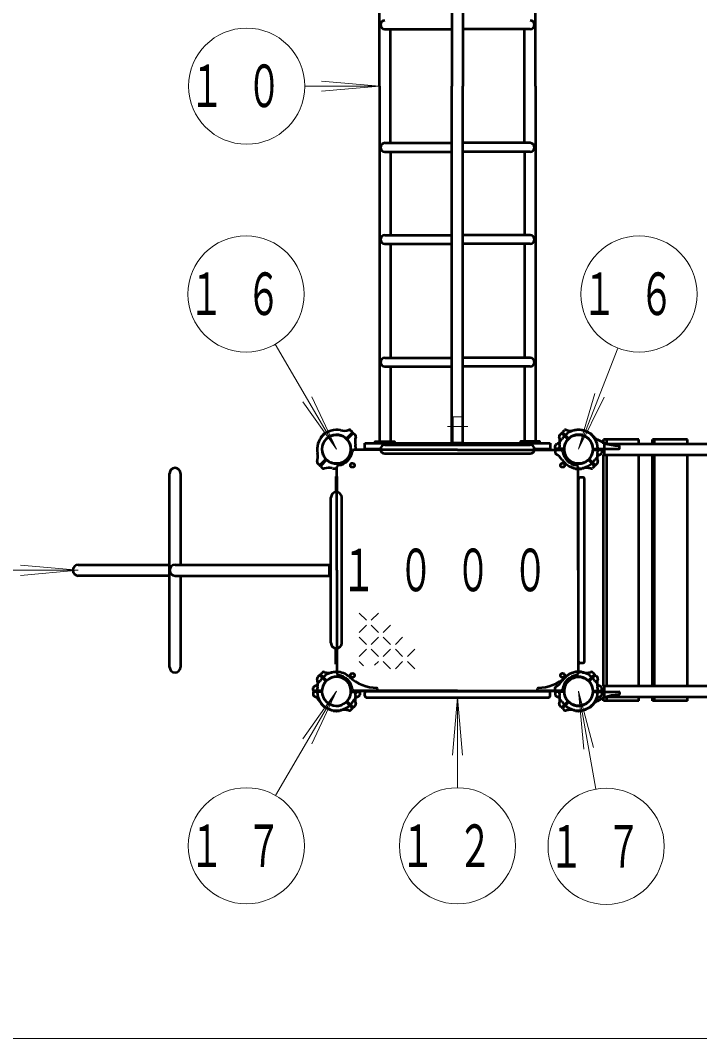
# Model space of a CAD drawing. Units: millimetres on the paper, scale 1:60. Extents: x -385 to 0, y -594 to 267.
# Drawn here: x -268 to -233, y 112 to 164.6 of the extents above; entities that cross this region are included whole.
import ezdxf

# ---------------------------------------------------------------- set-up
doc = ezdxf.new("R2010")
doc.units = ezdxf.units.MM
doc.linetypes.add('USER1', pattern=[4.5, 2.5, -2])
doc.linetypes.add('USER2', pattern=[6, 3, -1, 1, -1])
doc.layers.add('LY_1', color=140, linetype='Continuous', lineweight=50)
doc.styles.add('ＭＳ ゴシック', font='')
doc.styles.get('ＭＳ ゴシック').set_extended_font_data('MS Gothic')

msp = doc.modelspace()

# ---------------------------------------------------------------- linework, layer by layer
at = {"layer": 'LY_1'}
for p, q in [((-249.51, 161.182), (-249.51, 179.54)), ((-245.76, 179.599), (-245.76, 161.182)), ((-245.193, 179.599), (-245.193, 161.182)), ((-241.443, 161.182), (-241.443, 179.54)), ((-249.226, 164.127), (-245.76, 164.127)), ((-248.943, 158.247), (-248.943, 164.127)), ((-241.726, 164.127), (-245.193, 164.127)), ((-242.01, 158.247), (-242.01, 164.127)), ((-249.51, 161.182), (-249.51, 142.824)), ((-245.76, 142.765), (-245.76, 161.182)), ((-245.193, 142.765), (-245.193, 161.182)), ((-241.443, 161.182), (-241.443, 142.824)), ((-249.226, 158.247), (-245.76, 158.247)), ((-249.226, 157.793), (-245.76, 157.793)), ((-248.943, 157.793), (-248.943, 153.492)), ((-241.726, 158.247), (-245.193, 158.247)), ((-241.726, 157.793), (-245.193, 157.793)), ((-242.01, 157.793), (-242.01, 153.492)), ((-249.226, 153.492), (-245.76, 153.492)), ((-249.226, 153.039), (-245.76, 153.039)), ((-248.943, 153.039), (-248.943, 147.159)), ((-241.726, 153.492), (-245.193, 153.492)), ((-241.726, 153.039), (-245.193, 153.039)), ((-242.01, 153.039), (-242.01, 147.159)), ((-249.226, 147.159), (-245.76, 147.159)), ((-241.726, 147.159), (-245.193, 147.159)), ((-249.226, 146.705), (-245.76, 146.705)), ((-248.943, 146.705), (-248.943, 142.824)), ((-241.726, 146.705), (-245.193, 146.705)), ((-242.01, 146.705), (-242.01, 142.824)), ((-242.01, 144.099), (-242.01, 142.824)), ((-241.443, 144.099), (-241.443, 142.824)), ((-252.306, 143.247), (-252.307, 143.249)), ((-251.192, 143.002), (-250.914, 143.28)), ((-251.156, 142.967), (-250.879, 143.244)), ((-250.915, 143.328), (-251.011, 143.417)), ((-250.831, 143.243), (-250.741, 143.147)), ((-240.122, 143.243), (-240.211, 143.147)), ((-239.796, 142.967), (-240.074, 143.244)), ((-239.761, 143.002), (-240.039, 143.28)), ((-240.038, 143.328), (-239.942, 143.417)), ((-238.647, 143.247), (-238.645, 143.249)), ((-252.541, 143.011), (-252.543, 143.013)), ((-250.268, 142.749), (-240.685, 142.749)), ((-250.268, 142.432), (-250.268, 142.749)), ((-248.943, 142.765), (-249.51, 142.765)), ((-249.226, 142.659), (-241.726, 142.659)), ((-245.76, 142.765), (-245.193, 142.765)), ((-240.685, 142.749), (-240.685, 142.432)), ((-240.433, 142.491), (-240.429, 142.613)), ((-238.411, 143.011), (-238.409, 143.013)), ((-236.11, 142.932), (-237.928, 142.932)), ((-237.928, 142.715), (-237.928, 142.932)), ((-237.887, 142.715), (-226.726, 142.715)), ((-237.887, 142.149), (-237.887, 142.715)), ((-237.771, 142.715), (-237.771, 142.932)), ((-237.102, 142.492), (-237.107, 142.579)), ((-236.11, 142.715), (-236.11, 142.932)), ((-233.595, 142.932), (-235.414, 142.932)), ((-235.414, 142.715), (-235.414, 142.932)), ((-235.295, 142.715), (-235.295, 142.932)), ((-233.595, 142.715), (-233.595, 142.932)), ((-245.476, 142.407), (-250.816, 142.407)), ((-249.453, 142.432), (-250.268, 142.432)), ((-249.226, 142.205), (-241.726, 142.205)), ((-245.476, 142.407), (-240.136, 142.407)), ((-240.685, 142.432), (-241.5, 142.432)), ((-240.433, 142.372), (-240.429, 142.241)), ((-240.007, 142.457), (-240.4, 142.457)), ((-240.007, 142.407), (-240.4, 142.407)), ((-238.445, 142.457), (-237.135, 142.457)), ((-238.445, 142.407), (-238.052, 142.407)), ((-238.019, 142.372), (-238.023, 142.251)), ((-237.928, 130.215), (-237.928, 142.149)), ((-237.887, 142.149), (-226.726, 142.149)), ((-237.771, 130.215), (-237.771, 142.149)), ((-236.11, 130.215), (-236.11, 142.149)), ((-235.414, 130.215), (-235.414, 142.149)), ((-235.295, 130.215), (-235.295, 142.149)), ((-233.595, 130.215), (-233.595, 142.149)), ((-252.622, 141.62), (-252.705, 141.709)), ((-252.296, 141.897), (-252.574, 141.62)), ((-252.261, 141.862), (-252.539, 141.584)), ((-252.538, 141.536), (-252.449, 141.454)), ((-251.701, 136.182), (-251.701, 141.522)), ((-239.251, 136.182), (-239.251, 141.522)), ((-238.692, 141.862), (-238.414, 141.584)), ((-238.656, 141.897), (-238.379, 141.62)), ((-238.415, 141.536), (-238.503, 141.454)), ((-238.331, 141.62), (-238.248, 141.709)), ((-260.343, 136.182), (-260.343, 141.182)), ((-259.776, 141.182), (-259.776, 136.465)), ((-251.753, 141.022), (-251.7, 141.022)), ((-251.753, 141.022), (-251.753, 140.214)), ((-251.7, 141.022), (-251.7, 140.214)), ((-239.393, 141.446), (-239.393, 141.443)), ((-238.993, 140.974), (-239.143, 140.974)), ((-239.06, 141.446), (-239.06, 141.443)), ((-239.226, 131.474), (-239.226, 140.89)), ((-238.91, 131.474), (-238.91, 140.89)), ((-252.01, 132.432), (-252.01, 139.932)), ((-251.443, 132.432), (-251.443, 139.932)), ((-265.06, 136.465), (-260.343, 136.465)), ((-260.06, 136.465), (-252.093, 136.465)), ((-252.093, 135.899), (-252.093, 136.465)), ((-252.093, 136.409), (-252.01, 136.409)), ((-260.343, 135.899), (-265.06, 135.899)), ((-260.343, 131.182), (-260.343, 136.182)), ((-260.06, 135.899), (-252.093, 135.899)), ((-259.776, 135.899), (-259.776, 131.182)), ((-252.093, 135.955), (-252.01, 135.955)), ((-251.701, 136.182), (-251.701, 130.842)), ((-239.251, 136.182), (-239.251, 130.842)), ((-251.753, 131.342), (-251.753, 132.15)), ((-251.7, 131.342), (-251.7, 132.15)), ((-251.753, 131.342), (-251.7, 131.342)), ((-238.993, 131.39), (-239.143, 131.39)), ((-252.622, 130.743), (-252.705, 130.655)), ((-252.296, 130.467), (-252.574, 130.744)), ((-252.261, 130.502), (-252.539, 130.78)), ((-252.538, 130.828), (-252.449, 130.91)), ((-239.393, 130.918), (-239.393, 130.921)), ((-239.06, 130.918), (-239.06, 130.921)), ((-238.692, 130.502), (-238.414, 130.78)), ((-238.656, 130.467), (-238.379, 130.744)), ((-238.415, 130.828), (-238.503, 130.91)), ((-238.331, 130.743), (-238.248, 130.655)), ((-252.933, 129.991), (-252.929, 130.113)), ((-252.507, 129.957), (-252.9, 129.957)), ((-252.507, 129.907), (-252.9, 129.907)), ((-250.945, 129.957), (-249.635, 129.957)), ((-250.945, 129.907), (-250.552, 129.907)), ((-245.476, 129.957), (-250.816, 129.957)), ((-250.185, 129.932), (-240.768, 129.932)), ((-249.602, 129.992), (-249.607, 130.079)), ((-245.476, 129.957), (-240.136, 129.957)), ((-241.35, 129.992), (-241.346, 130.079)), ((-240.007, 129.957), (-241.317, 129.957)), ((-240.433, 129.991), (-240.429, 130.122)), ((-240.007, 129.957), (-240.4, 129.957)), ((-240.007, 129.907), (-240.4, 129.907)), ((-240.007, 129.907), (-240.4, 129.907)), ((-238.445, 129.957), (-238.052, 129.957)), ((-238.445, 129.957), (-238.052, 129.957)), ((-238.445, 129.907), (-238.052, 129.907)), ((-238.445, 129.907), (-237.135, 129.907)), ((-238.019, 129.991), (-238.023, 130.113)), ((-238.019, 129.991), (-238.023, 130.113)), ((-237.887, 130.215), (-226.726, 130.215)), ((-237.887, 129.649), (-237.887, 130.215)), ((-252.933, 129.872), (-252.929, 129.741)), ((-251.192, 129.362), (-250.914, 129.084)), ((-251.156, 129.397), (-250.879, 129.12)), ((-250.519, 129.872), (-250.523, 129.751)), ((-250.268, 129.699), (-250.268, 129.849)), ((-250.185, 129.615), (-240.768, 129.615)), ((-240.685, 129.699), (-240.685, 129.849)), ((-240.433, 129.872), (-240.429, 129.751)), ((-240.433, 129.872), (-240.429, 129.751)), ((-239.796, 129.397), (-240.074, 129.12)), ((-239.761, 129.362), (-240.039, 129.084)), ((-238.019, 129.872), (-238.024, 129.741)), ((-237.928, 129.432), (-237.928, 129.649)), ((-236.11, 129.432), (-237.928, 129.432)), ((-237.887, 129.649), (-226.726, 129.649)), ((-237.771, 129.432), (-237.771, 129.649)), ((-237.102, 129.872), (-237.107, 129.784)), ((-236.11, 129.432), (-236.11, 129.649)), ((-235.414, 129.432), (-235.414, 129.649)), ((-233.595, 129.432), (-235.414, 129.432)), ((-235.295, 129.432), (-235.295, 129.649)), ((-233.595, 129.432), (-233.595, 129.649)), ((-252.541, 129.353), (-252.543, 129.351)), ((-252.306, 129.117), (-252.307, 129.115)), ((-251.893, 128.946), (-251.893, 128.943)), ((-251.56, 128.946), (-251.56, 128.943)), ((-250.915, 129.036), (-251.011, 128.947)), ((-250.831, 129.12), (-250.741, 129.216)), ((-240.122, 129.12), (-240.211, 129.216)), ((-240.038, 129.036), (-239.942, 128.947)), ((-239.393, 128.946), (-239.393, 128.943)), ((-239.06, 128.946), (-239.06, 128.943)), ((-238.647, 129.117), (-238.645, 129.115)), ((-238.411, 129.353), (-238.409, 129.351))]:
    msp.add_line(p, q, dxfattribs=at)
at = {"layer": 'LY_1', "color": 7, "lineweight": 13}
for p, q in [((-249.51, 161.182), (-252.498, 161.443)), ((-253.362, 161.182), (-249.51, 161.182)), ((-249.51, 161.182), (-252.498, 160.92)), ((-254.885, 147.854), (-251.726, 142.432)), ((-237.191, 147.65), (-239.226, 142.432)), ((-251.726, 142.432), (-253.005, 145.146)), ((-239.226, 142.432), (-238.384, 145.311)), ((-251.726, 142.432), (-253.457, 144.882)), ((-239.226, 142.432), (-237.897, 145.121)), ((-265.06, 136.182), (-268.048, 136.443)), ((-270.79, 136.182), (-265.06, 136.182)), ((-265.06, 136.182), (-268.048, 135.92)), ((-250.183, 133.6), (-250.558, 133.975)), ((-249.558, 133.975), (-249.933, 133.6)), ((-250.183, 133.35), (-250.558, 132.975)), ((-249.558, 132.975), (-249.933, 133.35)), ((-248.933, 133.35), (-249.308, 132.975)), ((-250.183, 132.35), (-250.558, 132.725)), ((-249.558, 132.725), (-249.933, 132.35)), ((-248.933, 132.35), (-249.308, 132.725)), ((-248.308, 132.725), (-248.683, 132.35)), ((-250.183, 132.1), (-250.558, 131.725)), ((-249.558, 131.725), (-249.933, 132.1)), ((-248.933, 132.1), (-249.308, 131.725)), ((-248.308, 131.725), (-248.683, 132.1)), ((-247.683, 132.1), (-248.058, 131.725)), ((-250.335, 131.253), (-250.558, 131.475)), ((-249.558, 131.475), (-249.757, 131.276)), ((-248.933, 131.1), (-249.308, 131.475)), ((-248.308, 131.475), (-248.683, 131.1)), ((-247.683, 131.1), (-248.058, 131.475)), ((-254.866, 124.546), (-251.726, 129.932)), ((-251.726, 129.932), (-253.457, 127.482)), ((-251.726, 129.932), (-253.005, 127.218)), ((-239.226, 129.932), (-238.445, 127.035)), ((-239.226, 129.932), (-238.96, 126.944)), ((-238.327, 124.881), (-239.226, 129.932)), ((-245.476, 129.615), (-245.738, 126.627)), ((-245.476, 129.615), (-245.215, 126.627)), ((-245.476, 124.954), (-245.476, 129.615)), ((-177.444, 111.996), (-371.946, 111.996))]:
    msp.add_line(p, q, dxfattribs=at)
at = {"layer": 'LY_1', "color": 7, "linetype": 'USER1', "lineweight": 13}
for p, q in [((-245.703, 142.659), (-245.703, 144.099)), ((-245.703, 144.099), (-245.25, 144.099)), ((-245.25, 142.659), (-245.25, 144.099))]:
    msp.add_line(p, q, dxfattribs=at)
at = {"layer": 'LY_1', "color": 7, "linetype": 'USER2', "lineweight": 13}
msp.add_line((-244.943, 143.599), (-245.991, 143.599), dxfattribs=at)
at = {"layer": 'LY_1'}
for points in [[(-249.726, 142.749), (-249.726, 142.824), (-248.726, 142.824), (-248.726, 142.749)], [(-241.226, 142.749), (-241.226, 142.824), (-242.226, 142.824), (-242.226, 142.749)], [(-241.226, 142.749), (-241.226, 142.824), (-242.226, 142.824), (-242.226, 142.749)]]:
    msp.add_lwpolyline(points, close=True, dxfattribs=at)
at = {"layer": 'LY_1', "color": 7, "lineweight": 13}
for centre in [(-256.362, 161.182), (-256.396, 150.446), (-236.1, 150.445), (-256.377, 121.954), (-245.476, 121.954), (-237.801, 121.927)]:
    msp.add_circle(centre, 3, dxfattribs=at)
at = {"layer": 'LY_1'}
for centre, radius in [((-251.726, 142.432), 0.743), ((-239.226, 142.432), 0.743), ((-239.226, 142.432), 0.743), ((-250.901, 141.607), 0.108), ((-240.051, 141.607), 0.108), ((-250.901, 130.757), 0.108), ((-240.051, 130.757), 0.108), ((-239.226, 129.932), 0.743)]:
    msp.add_circle(centre, radius, dxfattribs=at)
for centre, radius, start, end in [((-249.226, 164.353), 0.227, 90, 270), ((-241.726, 164.353), 0.227, 270, 90), ((-249.226, 158.02), 0.227, 90, 270), ((-241.726, 158.02), 0.227, 270, 90), ((-249.226, 153.265), 0.227, 90, 270), ((-241.726, 153.265), 0.227, 270, 90), ((-249.226, 146.932), 0.227, 90, 270), ((-241.726, 146.932), 0.227, 270, 90), ((-251.726, 142.432), 1, 135, 192.2728), ((-252.531, 143.025), 0.0167, 143.6269, 225), ((-251.726, 142.432), 1.017, 135, 143.6269), ((-251.726, 142.432), 1.017, 126.3731, 135), ((-251.726, 142.432), 1, 77.7272, 135), ((-252.319, 143.237), 0.0167, 45, 126.3731), ((-251.726, 142.432), 0.75, 49.2707, 135), ((-251.337, 144.223), 0.833, 257.7272, 287.5412), ((-251.06, 143.349), 0.0833, 47, 107.5412), ((-250.937, 143.303), 0.0333, 315, 47), ((-250.855, 143.221), 0.0333, 43, 135), ((-249.935, 142.822), 0.833, 162.4588, 192.2728), ((-250.809, 143.098), 0.0833, 342.4588, 43), ((-240.144, 143.098), 0.0833, 137, 197.5412), ((-241.018, 142.822), 0.833, 347.7272, 17.5412), ((-240.097, 143.221), 0.0333, 45, 137), ((-239.226, 142.432), 1, 90, 147.2728), ((-240.015, 143.303), 0.0333, 133, 225), ((-239.226, 142.432), 0.75, 90, 175.7293), ((-239.892, 143.349), 0.0833, 72.4588, 133), ((-239.616, 144.223), 0.833, 252.4588, 282.2728), ((-239.226, 142.432), 0.75, 45, 130.7293), ((-239.226, 142.432), 1, 45, 102.2728), ((-239.226, 142.432), 1, 47.7828, 90), ((-239.226, 142.432), 0.75, 4.2707, 90), ((-238.633, 143.237), 0.0167, 53.6269, 135), ((-239.226, 142.432), 1.017, 45, 53.6269), ((-237.098, 144.777), 2.167, 227.7828, 268.9158), ((-239.226, 142.432), 1, 347.7272, 45), ((-239.226, 142.432), 1.017, 36.3731, 45), ((-238.421, 143.025), 0.0167, 315, 36.3731), ((-251.726, 142.432), 0.75, 135, 220.7293), ((-251.215, 143.025), 0.0333, 229.2707, 315), ((-251.726, 142.432), 0.75, 315, 40.7293), ((-251.133, 142.943), 0.0333, 135, 220.7293), ((-251.726, 142.432), 1, 358.5675, 12.2728), ((-249.226, 142.432), 0.227, 90, 270), ((-241.726, 142.432), 0.227, 270, 90), ((-240.346, 142.61), 0.0833, 117.4588, 178), ((-240.346, 142.61), 0.0833, 117.4588, 178), ((-240.769, 143.423), 0.833, 297.4588, 327.2728), ((-239.226, 142.432), 1, 167.7272, 181.4325), ((-239.226, 142.432), 0.75, 139.2707, 225), ((-239.82, 142.943), 0.0333, 319.2707, 45), ((-239.737, 143.025), 0.0333, 225, 310.7293), ((-239.226, 142.432), 0.75, 319.2707, 45), ((-237.14, 142.578), 0.0333, 3, 88.9159), ((-253.518, 142.042), 0.833, 342.4588, 12.2728), ((-251.726, 142.432), 0.833, 276.7872, 353.2128), ((-250.816, 142.324), 0.0833, 90, 173.2128), ((-240.4, 142.49), 0.0333, 178, 270), ((-240.4, 142.374), 0.0333, 90, 182), ((-240.346, 142.254), 0.0833, 182, 242.5412), ((-240.769, 141.441), 0.833, 32.7272, 62.5412), ((-240.136, 142.324), 0.0833, 6.7872, 90), ((-239.226, 142.432), 0.833, 186.7872, 263.2128), ((-240.007, 142.49), 0.0333, 270, 355.7293), ((-240.007, 142.374), 0.0333, 4.2707, 90), ((-239.226, 142.432), 0.75, 184.2707, 270), ((-239.226, 142.432), 0.75, 270, 355.7293), ((-238.445, 142.49), 0.0333, 184.2707, 270), ((-238.445, 142.374), 0.0333, 90, 175.7293), ((-237.684, 141.441), 0.833, 117.4588, 147.2728), ((-237.435, 142.042), 0.833, 167.7272, 197.5412), ((-238.107, 142.254), 0.0833, 297.4588, 358), ((-238.052, 142.374), 0.0333, 358, 90), ((-237.135, 142.49), 0.0333, 270, 3), ((-260.06, 141.182), 0.283, 0, 180), ((-252.644, 141.766), 0.0833, 162.4588, 223), ((-252.597, 141.643), 0.0333, 223, 315), ((-252.515, 141.561), 0.0333, 135, 227), ((-252.392, 141.514), 0.0833, 227, 287.5412), ((-252.116, 140.64), 0.833, 77.7272, 107.5412), ((-252.32, 141.921), 0.0333, 315, 40.7293), ((-252.237, 141.838), 0.0333, 49.2707, 135), ((-251.726, 142.432), 0.75, 229.2707, 315), ((-251.726, 142.432), 1, 257.7272, 271.4325), ((-251.618, 141.522), 0.0833, 96.7872, 180), ((-239.226, 142.432), 1, 212.7272, 270), ((-239.226, 142.432), 0.75, 225, 310.7293), ((-239.335, 141.522), 0.0833, 0, 83.2128), ((-239.226, 142.432), 1, 268.5675, 282.2728), ((-239.226, 142.432), 1, 270, 327.2728), ((-238.837, 140.64), 0.833, 72.4588, 102.2728), ((-238.715, 141.838), 0.0333, 45, 130.7293), ((-238.633, 141.921), 0.0333, 139.2707, 225), ((-238.56, 141.514), 0.0833, 252.4588, 313), ((-238.437, 141.561), 0.0333, 313, 45), ((-238.355, 141.643), 0.0333, 225, 317), ((-238.309, 141.766), 0.0833, 317, 17.5412), ((-239.376, 141.443), 0.0167, 180, 261.3731), ((-239.226, 142.432), 1.017, 261.3731, 270), ((-239.226, 142.432), 1.017, 270, 278.6269), ((-239.143, 140.89), 0.0833, 90, 180), ((-239.076, 141.443), 0.0167, 278.6269, 0), ((-238.993, 140.89), 0.0833, 0, 90), ((-251.726, 139.932), 0.283, 0, 180), ((-265.06, 136.182), 0.283, 90, 270), ((-260.06, 136.182), 0.283, 90, 270), ((-251.726, 132.432), 0.283, 180, 0), ((-239.143, 131.474), 0.0833, 180, 270), ((-238.993, 131.474), 0.0833, 270, 0), ((-260.06, 131.182), 0.283, 180, 0), ((-239.376, 130.921), 0.0167, 98.6269, 180), ((-239.226, 129.932), 1.017, 90, 98.6269), ((-239.226, 129.932), 1.017, 81.3731, 90), ((-239.076, 130.921), 0.0167, 0, 81.3731), ((-253.269, 130.923), 0.833, 297.4588, 327.2728), ((-252.644, 130.598), 0.0833, 137, 197.5412), ((-253.518, 130.322), 0.833, 347.7272, 17.5412), ((-252.597, 130.721), 0.0333, 45, 137), ((-251.726, 129.932), 1, 90, 147.2728), ((-252.515, 130.803), 0.0333, 133, 225), ((-251.726, 129.932), 0.75, 139.2707, 225), ((-251.726, 129.932), 0.75, 90, 175.7293), ((-252.392, 130.849), 0.0833, 72.4588, 133), ((-252.116, 131.723), 0.833, 252.4588, 282.2728), ((-252.32, 130.443), 0.0333, 319.2707, 45), ((-252.237, 130.525), 0.0333, 225, 310.7293), ((-251.726, 129.932), 0.75, 45, 130.7293), ((-251.726, 129.932), 1, 88.5675, 102.2728), ((-251.726, 129.932), 1, 47.7828, 90), ((-251.726, 129.932), 0.75, 4.2707, 90), ((-251.618, 130.842), 0.0833, 180, 263.2128), ((-251.726, 129.932), 0.833, 6.7872, 83.2128), ((-251.726, 129.932), 0.75, 319.2707, 45), ((-249.598, 132.277), 2.167, 227.7828, 268.9158), ((-241.354, 132.277), 2.167, 271.0842, 312.2172), ((-240.769, 130.923), 0.833, 297.4588, 327.2728), ((-239.226, 129.932), 1, 90, 147.2728), ((-239.226, 129.932), 0.833, 96.7872, 173.2128), ((-239.226, 129.932), 0.75, 135, 220.7293), ((-239.226, 129.932), 0.75, 90, 175.7293), ((-239.226, 129.932), 0.75, 90, 175.7293), ((-239.226, 129.932), 1, 90, 132.2172), ((-239.226, 129.932), 0.75, 49.2707, 135), ((-239.335, 130.842), 0.0833, 276.7872, 0), ((-239.226, 129.932), 1, 77.7272, 91.4325), ((-239.226, 129.932), 1, 32.7272, 90), ((-239.226, 129.932), 1, 32.7272, 90), ((-239.226, 129.932), 0.75, 4.2707, 90), ((-239.226, 129.932), 0.75, 4.2707, 90), ((-238.837, 131.723), 0.833, 257.7272, 287.5412), ((-238.715, 130.525), 0.0333, 229.2707, 315), ((-239.226, 129.932), 0.75, 315, 40.7293), ((-238.633, 130.443), 0.0333, 135, 220.7293), ((-238.56, 130.849), 0.0833, 47, 107.5412), ((-238.437, 130.803), 0.0333, 315, 47), ((-237.684, 130.923), 0.833, 212.7272, 242.5412), ((-237.684, 130.923), 0.833, 212.7272, 242.5412), ((-238.355, 130.721), 0.0333, 43, 135), ((-237.435, 130.322), 0.833, 162.4588, 192.2728), ((-238.309, 130.598), 0.0833, 342.4588, 43), ((-252.9, 129.99), 0.0333, 178, 270), ((-252.9, 129.874), 0.0333, 90, 182), ((-252.846, 130.11), 0.0833, 117.4588, 178), ((-252.846, 130.11), 0.0833, 117.4588, 178), ((-251.726, 129.932), 1, 167.7272, 225), ((-252.507, 129.99), 0.0333, 270, 355.7293), ((-252.507, 129.874), 0.0333, 4.2707, 90), ((-250.945, 129.99), 0.0333, 184.2707, 270), ((-250.945, 129.874), 0.0333, 90, 175.7293), ((-250.816, 130.04), 0.0833, 186.7872, 270), ((-251.726, 129.932), 1, 347.7272, 1.4325), ((-250.552, 129.874), 0.0333, 358, 90), ((-250.185, 129.849), 0.0833, 90, 180), ((-249.64, 130.078), 0.0333, 3, 88.9159), ((-249.635, 129.99), 0.0333, 270, 3), ((-241.317, 129.99), 0.0333, 177, 270), ((-241.312, 130.078), 0.0333, 91.0841, 177), ((-240.768, 129.849), 0.0833, 0, 90), ((-240.4, 129.99), 0.0333, 178, 270), ((-240.4, 129.874), 0.0333, 90, 182), ((-240.4, 129.874), 0.0333, 90, 182), ((-240.346, 130.11), 0.0833, 117.4588, 178), ((-239.226, 129.932), 1, 178.5675, 192.2728), ((-240.136, 130.04), 0.0833, 270, 353.2128), ((-240.007, 129.99), 0.0333, 270, 355.7293), ((-240.007, 129.99), 0.0333, 270, 355.7293), ((-240.007, 129.874), 0.0333, 4.2707, 90), ((-240.007, 129.874), 0.0333, 4.2707, 90), ((-239.226, 129.932), 1, 315, 12.2728), ((-238.445, 129.99), 0.0333, 184.2707, 270), ((-238.445, 129.99), 0.0333, 184.2707, 270), ((-238.445, 129.874), 0.0333, 90, 175.7293), ((-238.445, 129.874), 0.0333, 90, 175.7293), ((-238.107, 130.11), 0.0833, 2, 62.5412), ((-238.107, 130.11), 0.0833, 2, 62.5412), ((-238.107, 130.11), 0.0833, 2, 62.5412), ((-238.052, 129.99), 0.0333, 270, 2), ((-238.052, 129.99), 0.0333, 270, 2), ((-238.052, 129.874), 0.0333, 358, 90), ((-237.135, 129.874), 0.0333, 357, 90), ((-252.846, 129.754), 0.0833, 182, 242.5412), ((-253.269, 128.941), 0.833, 32.7272, 62.5412), ((-251.726, 129.932), 1, 212.7272, 270), ((-251.726, 129.932), 0.75, 184.2707, 270), ((-251.726, 129.932), 0.75, 225, 310.7293), ((-251.726, 129.932), 0.75, 270, 355.7293), ((-251.726, 129.932), 1, 270, 327.2728), ((-251.215, 129.338), 0.0333, 45, 130.7293), ((-251.133, 129.421), 0.0333, 139.2707, 225), ((-250.184, 128.941), 0.833, 117.4588, 147.2728), ((-249.935, 129.542), 0.833, 167.7272, 197.5412), ((-250.607, 129.754), 0.0833, 297.4588, 358), ((-250.185, 129.699), 0.0833, 180, 270), ((-240.768, 129.699), 0.0833, 270, 0), ((-240.346, 129.754), 0.0833, 182, 242.5412), ((-240.346, 129.754), 0.0833, 182, 242.5412), ((-240.346, 129.754), 0.0833, 182, 242.5412), ((-240.769, 128.941), 0.833, 32.7272, 62.5412), ((-240.769, 128.941), 0.833, 32.7272, 62.5412), ((-241.018, 129.542), 0.833, 342.4588, 12.2728), ((-239.226, 129.932), 1, 212.7272, 270), ((-239.226, 129.932), 1, 212.7272, 270), ((-239.226, 129.932), 0.75, 184.2707, 270), ((-239.226, 129.932), 0.75, 184.2707, 270), ((-239.82, 129.421), 0.0333, 315, 40.7293), ((-239.737, 129.338), 0.0333, 49.2707, 135), ((-239.226, 129.932), 0.75, 229.2707, 315), ((-239.226, 129.932), 0.75, 270, 355.7293), ((-239.226, 129.932), 0.75, 270, 355.7293), ((-239.226, 129.932), 1, 270, 327.2728), ((-237.098, 127.587), 2.167, 91.0841, 132.2172), ((-237.684, 128.941), 0.833, 117.4588, 147.2728), ((-238.107, 129.754), 0.0833, 297.4588, 358), ((-237.14, 129.786), 0.0333, 271.0842, 357), ((-252.531, 129.339), 0.0167, 135, 216.3731), ((-251.726, 129.932), 1.017, 216.3731, 225), ((-251.726, 129.932), 1.017, 225, 233.6269), ((-251.726, 129.932), 1, 225, 282.2728), ((-252.319, 129.127), 0.0167, 233.6269, 315), ((-251.876, 128.943), 0.0167, 180, 261.3731), ((-251.726, 129.932), 1.017, 261.3731, 270), ((-251.726, 129.932), 1.017, 270, 278.6269), ((-251.576, 128.943), 0.0167, 278.6269, 0), ((-251.337, 128.14), 0.833, 72.4588, 102.2728), ((-251.06, 129.014), 0.0833, 252.4588, 313), ((-250.937, 129.061), 0.0333, 313, 45), ((-250.855, 129.143), 0.0333, 225, 317), ((-250.809, 129.266), 0.0833, 317, 17.5412), ((-240.144, 129.266), 0.0833, 162.4588, 223), ((-240.097, 129.143), 0.0333, 223, 315), ((-240.015, 129.061), 0.0333, 135, 227), ((-239.892, 129.014), 0.0833, 227, 287.5412), ((-239.616, 128.14), 0.833, 77.7272, 107.5412), ((-239.226, 129.932), 1, 257.7272, 315), ((-239.376, 128.943), 0.0167, 180, 261.3731), ((-239.226, 129.932), 1.017, 261.3731, 270), ((-239.226, 129.932), 1, 270, 312.2172), ((-239.226, 129.932), 1.017, 270, 278.6269), ((-239.076, 128.943), 0.0167, 278.6269, 0), ((-238.633, 129.127), 0.0167, 225, 306.3731), ((-239.226, 129.932), 1.017, 306.3731, 315), ((-239.226, 129.932), 1.017, 315, 323.6269), ((-238.421, 129.339), 0.0167, 323.6269, 45)]:
    msp.add_arc(centre, radius, start, end, dxfattribs=at)

# ---------------------------------------------------------------- texts
at = {"layer": 'LY_1', "color": 7, "char_height": 2.199, "style": 'ＭＳ ゴシック'}
for s, insert, attachment_point in [('\\T1.64;\\W0.6;１０', (-256.362, 161.182), 5), ('\\T1.64;\\W0.6;１６', (-256.396, 150.446), 5), ('\\T1.64;\\W0.6;１６', (-236.1, 150.445), 5), ('\\T1.64;\\W0.6;１０００', (-251.476, 136.182), 4), ('\\T1.64;\\W0.6;１７', (-256.377, 121.954), 5), ('\\T1.64;\\W0.6;１２', (-245.476, 121.954), 5), ('\\T1.64;\\W0.6;１７', (-237.801, 121.927), 5)]:
    msp.add_mtext(s, dxfattribs=dict(at, insert=insert, attachment_point=attachment_point))

doc.saveas('drawing.dxf')
